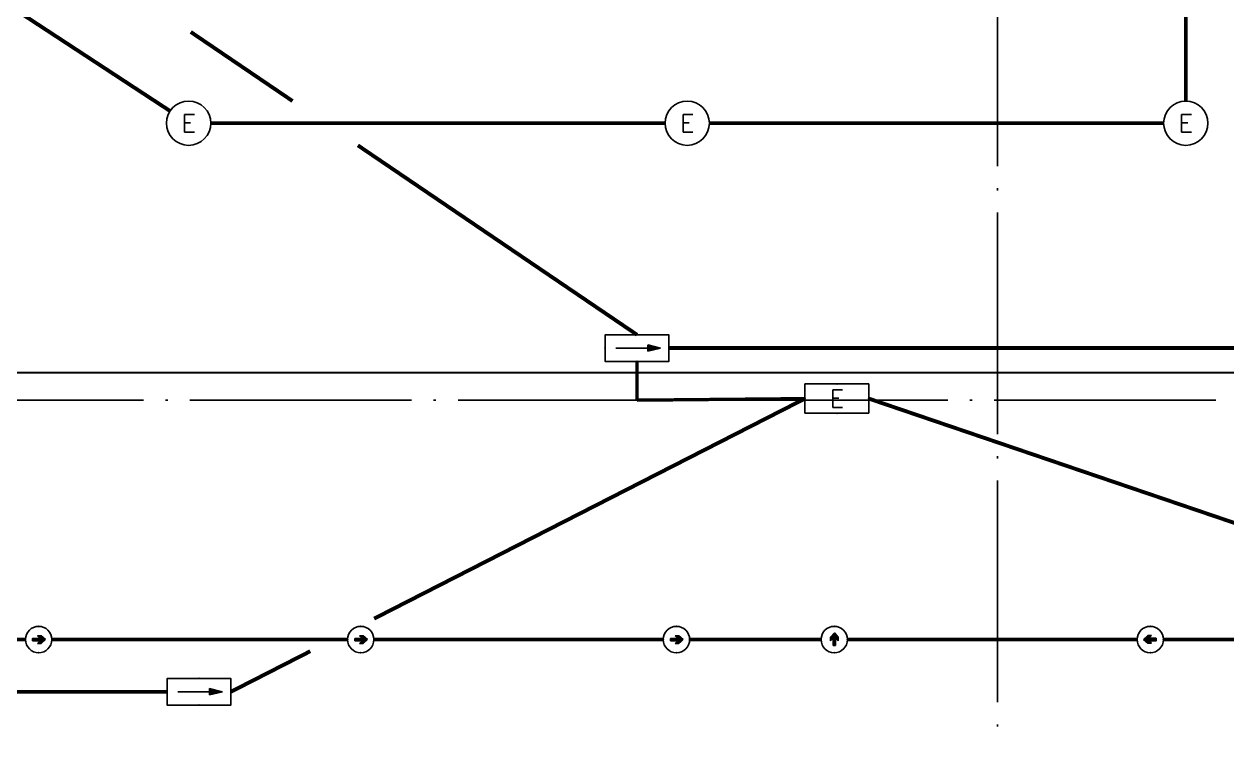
# Model space of a CAD drawing. Extents: x -288892 to 250096, y -100054 to 404668.
# Drawn here: x 95613 to 106470, y 182824 to 189295 of the extents above; entities that cross this region are included whole.
import ezdxf
from ezdxf.enums import TextEntityAlignment as Align
from ezdxf.xclip import XClip

# ---------------------------------------------------------------- set-up
doc = ezdxf.new("R2010")
doc.units = 0
doc.header["$LTSCALE"] = 1000
doc.header["$MEASUREMENT"] = 0
doc.linetypes.add('104-14# 核心筒$0$DOTE', pattern=[2.4200000000000004, 2, -0.2, 0.02, -0.2])
doc.linetypes.add('DASH', pattern=[0.35, 0.25, -0.1])
doc.layers.get('0').update_dxf_attribs({"linetype": 'CONTINUOUS'})
for name, color, linetype in [('104-14# 核心筒$0$A_AXIS-轴线', 36, '104-14# 核心筒$0$DOTE'), ('EQUIP-照明', 3, 'CONTINUOUS'), ('WIRE-应急', 2, 'DASH')]:
    doc.layers.add(name, color=color, linetype=linetype)
doc.layers.add('X-104 14#平面$0$000套内', color=226, linetype='CONTINUOUS', lineweight=30)
doc.styles.add('_TEL_DIM', font='SIMPLEX', dxfattribs={"width": 0.8, "height": 3.5, "bigfont": 'HZTXT'})

# ---------------------------------------------------------------- blocks, each defined once
blk = doc.blocks.new('104-14# 核心筒')
at = {"layer": '104-14# 核心筒$0$A_AXIS-轴线'}
for p, q in [((104400, 228733.6034567634), (104400, 169654.8760302746)), ((-9370.123865286841, 185900), (120259.9219097959, 185900))]:
    blk.add_line(p, q, dxfattribs=at)
blk = doc.blocks.new('X-104 14#平面')
at = {"layer": 'X-104 14#平面$0$000套内'}
blk.add_lwpolyline([(84300.00000000006, 196642.2726730485), (84300.00000000001, 186000.0000000001), (92649.99999999994, 185999.9999999999), (92649.99999999994, 186149.9999999999), (114074.0505148228, 186149.9999999996), (115949.9999999994, 188926.17906906), (115949.9999999994, 189199.9999999671), (117249.4164654365, 189199.9999999671), (117398.4967621832, 189183.4068920795), (119049.6353189231, 188815.9036730827), (108986.5023581151, 173923.6801267023), (82630.35354007607, 175788.9183842663), (83721.87837779746, 178625.3179203646), (59649.99999999997, 177616.5696620188), (59649.99999999997, 196592.1042858135), (62510.45946700451, 196664.2185120493), (62077.63361675479, 195630.6122243333)], close=True, dxfattribs=at)
ref = blk.add_blockref('104-14# 核心筒', (0, 0))
XClip(ref).set_block_clipping_path([(-38664.36238214614, -25499.99999999997), (139216.5485069363, 330900)])
blk = doc.blocks.new('$equip_U$00000189(HT0843)')
at = {"color": 2}
for p, q in [((-0.7199999999938882, 0.6599999999998545), (-0.7199999999938882, 0)), ((0.7200000000084401, 0.6599999999998545), (-0.7199999999938882, 0.6599999999998545)), ((0.7200000000084401, 0), (0.7200000000084401, 0.6599999999998545)), ((-0.7199999999938882, 0), (0.7200000000084401, 0))]:
    blk.add_line(p, q, dxfattribs=at)
at = {"color": 2, "const_width": 0.0125}
for points in [[(0.7200000000084401, 0.6599999999998545), (0.7200000000084401, 0.6599999999998545), (-0.7199999999938882, 0.6599999999998545)], [(-0.7199999999938882, 0.6599999999998545), (-0.7199999999938882, 0)], [(0.7200000000084401, 0), (0.7200000000084401, 0.6599999999998545)], [(-0.7199999999938882, 0), (0.7200000000084401, 0)]]:
    blk.add_lwpolyline(points, dxfattribs=at)
at = {"color": 2}
blk.add_lwpolyline([(-0.7199999999938882, 0.6599999999998545), (-0.7199999999938882, 0)], dxfattribs=at)
for p in [(7.275957614183426e-12, 0.6599999999998545), (-0.7199999999938882, 0.3299999999999272), (0.7200000000084401, 0.3299999999999272), (7.275957614183426e-12, 0)]:
    blk.add_point(p)
at = {"color": 7, "style": '_TEL_DIM'}
blk.add_attdef('$TEXT$', text='', height=0.4, dxfattribs=at).set_placement((7.275957614183426e-12, 0.3299999999999272), align=Align.MIDDLE_CENTER)
at = {"color": 7, "style": '_TEL_DIM', "flags": 1}
blk.add_attdef('A', text='', height=2.5e-05, dxfattribs=at).set_placement((7.275957614183426e-12, 0), align=Align.MIDDLE_CENTER)
blk = doc.blocks.new('$equip$00002541')
blk.add_hatch(color=256).paths.add_polyline_path([(-0.2400000000016007, 0.3719999999993888), (-0.5280000000020664, 0.2999999999992724), (-0.2400000000016007, 0.227999999999156)])
for p, q in [((-0.7199999999975262, 0.5999999999949068), (-0.7199999999975262, 0)), ((0.7199999999975262, 0.5999999999949068), (-0.7199999999975262, 0.5999999999949068)), ((0.7199999999975262, 0), (0.7199999999975262, 0.5999999999949068)), ((-0.2400000000016007, 0.3719999999993888), (-0.5280000000020664, 0.2999999999992724)), ((-0.5280000000020664, 0.2999999999992724), (-0.2400000000016007, 0.227999999999156)), ((-0.2400000000016007, 0.3719999999993888), (-0.2400000000016007, 0.227999999999156)), ((-0.7199999999975262, 0), (0.7199999999975262, 0))]:
    blk.add_line(p, q)
at = {"color": 7}
blk.add_line((-0.4800000000032014, 0.2999999999992724), (0.4800000000032014, 0.2999999999992724), dxfattribs=at)
at = {"const_width": 0.02}
blk.add_lwpolyline([(-0.7199999999975262, 0.5999999999949068), (-0.7199999999975262, 0), (0.7199999999975262, 0), (0.7199999999975262, 0.5999999999949068), (-0.7199999999975262, 0.5999999999949068), (-0.7199999999975262, 0)], dxfattribs=at)
for p in [(0, 0.5999999999949068), (-0.7199999999975262, 0.2999999999956344), (0.7199999999975262, 0.2999999999956344), (0, 0)]:
    blk.add_point(p)
at = {"color": 7, "style": '_TEL_DIM', "flags": 1}
blk.add_attdef('A', text='', height=2e-05, dxfattribs=at).set_placement((0, 0), align=Align.MIDDLE_CENTER)
blk = doc.blocks.new('$equip$00001838')
blk.add_circle((0, 0), 0.5)
at = {"color": 7, "style": '_TEL_DIM'}
blk.add_attdef('$TEXT$', text='', height=0.4, dxfattribs=at).set_placement((0, 0), align=Align.MIDDLE_CENTER)
at = {"color": 7, "style": '_TEL_DIM', "flags": 1}
blk.add_attdef('A', text='', height=2e-05, dxfattribs=at).set_placement((0, 0), align=Align.MIDDLE_CENTER)
blk = doc.blocks.new('$equip$00002540')
blk.add_hatch(color=256).paths.add_polyline_path([(0.2400000000016007, 0.3720000000030268), (0.2400000000016007, 0.2280000000064319), (0.5280000000020664, 0.3000000000029104)])
for p, q in [((-0.7199999999975262, 0.6000000000058208), (-0.7199999999975262, 0)), ((0.7199999999975262, 0.6000000000058208), (-0.7199999999975262, 0.6000000000058208)), ((0.7199999999975262, 0), (0.7199999999975262, 0.6000000000058208)), ((0.2400000000016007, 0.3720000000030268), (0.2400000000016007, 0.2280000000064319)), ((0.5280000000020664, 0.3000000000029104), (0.2400000000016007, 0.3720000000030268)), ((0.2400000000016007, 0.2280000000064319), (0.5280000000020664, 0.3000000000029104)), ((-0.7199999999975262, 0), (0.7199999999975262, 0))]:
    blk.add_line(p, q)
at = {"color": 7}
blk.add_line((-0.4800000000032014, 0.3000000000029104), (0.4800000000032014, 0.3000000000029104), dxfattribs=at)
at = {"const_width": 0.02}
blk.add_lwpolyline([(-0.7199999999975262, 0.6000000000058208), (-0.7199999999975262, 0), (0.7199999999975262, 0), (0.7199999999975262, 0.6000000000058208), (-0.7199999999975262, 0.6000000000058208), (-0.7199999999975262, 0)], dxfattribs=at)
for p in [(0, 0.6000000000058208), (-0.7199999999975262, 0.3000000000029104), (0.7199999999975262, 0.3000000000029104), (0, 0)]:
    blk.add_point(p)
at = {"color": 7, "style": '_TEL_DIM', "flags": 1}
blk.add_attdef('A', text='', height=2e-05, dxfattribs=at).set_placement((0, 0), align=Align.MIDDLE_CENTER)
blk = doc.blocks.new('$equip_U$00000283(晏大钊)')
at = {"color": 3, "linetype": 'ByBlock', "ltscale": 5}
for p, q in [((-0.2723380496354366, 0.05358963180333376), (-0.2723380496354366, -0.06141036819644796)), ((0.07266195036572753, 0.05358963180333376), (-0.2723380496354366, 0.05358963180333376)), ((0.07266195036572753, 0.05358963180333376), (-0.05505848884422448, 0.1685896318031155)), ((-0.05505848884422448, 0.1685896318031155), (0.1110812915576389, 0.1685896318031155)), ((0.0676619503647089, 0.05358963180333376), (0.07266195036572753, 0.05358963180333376)), ((0.1110812915576389, 0.1685896318031155), (0.302661950365291, -0.003910368195647607)), ((-0.2723380496354366, -0.06141036819644796), (0.07266195036572753, -0.06141036819644796)), ((-0.05505848884422448, -0.1764103681962297), (0.07266195036572753, -0.06141036819644796)), ((0.1110812915576389, -0.1764103681962297), (-0.05505848884422448, -0.1764103681962297)), ((0.0676619503647089, -0.06141036819644796), (0.07266195036572753, -0.06141036819644796)), ((0.302661950365291, -0.003910368195647607), (0.1110812915576389, -0.1764103681962297))]:
    blk.add_line(p, q, dxfattribs=at)
at = {"color": 3}
for p, q in [((-0.2712985488033155, 0.05358963180333376), (-0.2723380496354366, 0.05255013097303163)), ((-0.2600732286518905, 0.05358963180333376), (-0.2723380496354366, 0.04132481082160666)), ((-0.2488479085004656, 0.05358963180333376), (-0.2723380496354366, 0.03009949067018169)), ((-0.2376225883490406, 0.05358963180333376), (-0.2723380496354366, 0.01887417051875673)), ((-0.2263972681976156, 0.05358963180333376), (-0.2723380496354366, 0.007648850367331761)), ((-0.2151719480461907, 0.05358963180333376), (-0.2723380496354366, -0.003576469784093206)), ((-0.2039466278947657, 0.05358963180333376), (-0.2723380496354366, -0.01480178993551817)), ((-0.1927213077433407, 0.05358963180333376), (-0.2723380496354366, -0.02602711008694314)), ((-0.1814959875919158, 0.05358963180333376), (-0.2723380496354366, -0.03725243023836811)), ((-0.1702706674404908, 0.05358963180333376), (-0.2723380496354366, -0.04847775038979307)), ((-0.1590453472890658, 0.05358963180333376), (-0.2723380496354366, -0.05970307054121804)), ((-0.2712985488033155, 0.05358963180333376), (-0.2723380496354366, 0.05255013097303163)), ((-0.2600732286518905, 0.05358963180333376), (-0.2723380496354366, 0.04132481082160666)), ((-0.2488479085004656, 0.05358963180333376), (-0.2723380496354366, 0.03009949067018169)), ((-0.2376225883490406, 0.05358963180333376), (-0.2723380496354366, 0.01887417051875673)), ((-0.2263972681976156, 0.05358963180333376), (-0.2723380496354366, 0.007648850367331761)), ((-0.2151719480461907, 0.05358963180333376), (-0.2723380496354366, -0.003576469784093206)), ((-0.2039466278947657, 0.05358963180333376), (-0.2723380496354366, -0.01480178993551817)), ((-0.1927213077433407, 0.05358963180333376), (-0.2723380496354366, -0.02602711008694314)), ((-0.1814959875919158, 0.05358963180333376), (-0.2723380496354366, -0.03725243023836811)), ((-0.1702706674404908, 0.05358963180333376), (-0.2723380496354366, -0.04847775038979307)), ((-0.1590453472890658, 0.05358963180333376), (-0.2723380496354366, -0.05970307054121804)), ((-0.07241776010050671, 0.05358963180333376), (-0.2719840393219783, 0.05358963180333376)), ((-0.1478200271376409, 0.05358963180333376), (-0.2628200271392416, -0.06141036819644796)), ((-0.1478200271376409, 0.05358963180333376), (-0.2628200271392416, -0.06141036819644796)), ((-0.1365947069862159, 0.05358963180333376), (-0.2515947069878166, -0.06141036819644796)), ((-0.1365947069862159, 0.05358963180333376), (-0.2515947069878166, -0.06141036819644796)), ((-0.1253693868347909, 0.05358963180333376), (-0.2403693868363916, -0.06141036819644796)), ((-0.1253693868347909, 0.05358963180333376), (-0.2403693868363916, -0.06141036819644796)), ((-0.114144066683366, 0.05358963180333376), (-0.2291440666849667, -0.06141036819644796)), ((-0.114144066683366, 0.05358963180333376), (-0.2291440666849667, -0.06141036819644796)), ((-0.102918746531941, 0.05358963180333376), (-0.2179187465335417, -0.06141036819644796)), ((-0.102918746531941, 0.05358963180333376), (-0.2179187465335417, -0.06141036819644796)), ((-0.09169342638051603, 0.05358963180333376), (-0.2066934263821167, -0.06141036819644796)), ((-0.09169342638051603, 0.05358963180333376), (-0.2066934263821167, -0.06141036819644796)), ((-0.08046810622909106, 0.05358963180333376), (-0.1954681062306918, -0.06141036819644796)), ((-0.08046810622909106, 0.05358963180333376), (-0.1954681062306918, -0.06141036819644796)), ((-0.0692427860776661, 0.05358963180333376), (-0.1842427860792668, -0.06141036819644796)), ((-0.0692427860776661, 0.05358963180333376), (-0.1842427860792668, -0.06141036819644796)), ((-0.05801746592624113, 0.05358963180333376), (-0.1730174659278418, -0.06141036819644796)), ((-0.05801746592624113, 0.05358963180333376), (-0.1730174659278418, -0.06141036819644796)), ((-0.04679214577481616, 0.05358963180333376), (-0.1617921457764169, -0.06141036819644796)), ((-0.04679214577481616, 0.05358963180333376), (-0.1617921457764169, -0.06141036819644796)), ((-0.03556682562702917, 0.05358963180333376), (-0.1505668256249919, -0.06141036819644796)), ((-0.03556682562702917, 0.05358963180333376), (-0.1505668256249919, -0.06141036819644796)), ((-0.02434150547560421, 0.05358963180333376), (-0.1393415054735669, -0.06141036819644796)), ((-0.02434150547560421, 0.05358963180333376), (-0.1393415054735669, -0.06141036819644796)), ((-0.01311618532417924, 0.05358963180333376), (-0.128116185322142, -0.06141036819644796)), ((-0.01311618532417924, 0.05358963180333376), (-0.128116185322142, -0.06141036819644796)), ((-0.001890865172754275, 0.05358963180333376), (-0.116890865170717, -0.06141036819644796)), ((-0.001890865172754275, 0.05358963180333376), (-0.116890865170717, -0.06141036819644796)), ((0.009334454978670692, 0.05358963180333376), (-0.105665545019292, -0.06141036819644796)), ((0.009334454978670692, 0.05358963180333376), (-0.105665545019292, -0.06141036819644796)), ((0.02055977513009566, 0.05358963180333376), (-0.09444022486786707, -0.06141036819644796)), ((0.02055977513009566, 0.05358963180333376), (-0.09444022486786707, -0.06141036819644796)), ((0.03178509528152063, 0.05358963180333376), (-0.0832149047164421, -0.06141036819644796)), ((0.03178509528152063, 0.05358963180333376), (-0.0832149047164421, -0.06141036819644796)), ((0.04301041543294559, 0.05358963180333376), (-0.07198958456501714, -0.06141036819644796)), ((0.04301041543294559, 0.05358963180333376), (-0.07198958456501714, -0.06141036819644796)), ((0.05423573558437056, 0.05358963180333376), (-0.06076426441359217, -0.06141036819644796)), ((0.05423573558437056, 0.05358963180333376), (-0.06076426441359217, -0.06141036819644796)), ((0.06546105573579553, 0.05358963180333376), (-0.04953894426216721, -0.06141036819644796)), ((0.06546105573579553, 0.05358963180333376), (-0.04953894426216721, -0.06141036819644796)), ((-0.0440453472911031, 0.1685896318031155), (-0.04926333092225832, 0.1633716481719603)), ((-0.0440453472911031, 0.1685896318031155), (-0.04926333092225832, 0.1633716481719603)), ((-0.03282002713967813, 0.1685896318031155), (-0.04335652379450039, 0.1580531351464742)), ((-0.03282002713967813, 0.1685896318031155), (-0.04335652379450039, 0.1580531351464742)), ((0.2125640717167698, 0.07721412612045242), (-0.04106042259809328, -0.1764103681962297)), ((0.1651322414836613, 0.02978229588552495), (-0.04106042259809328, -0.1764103681962297)), ((0.1534960004573804, 0.1303992563734937), (-0.03831362411074224, -0.06141036819644796)), ((0.1534960004573804, 0.1303992563734937), (-0.03831362411074224, -0.06141036819644796)), ((-0.02159470698825317, 0.1685896318031155), (-0.03744971667038044, 0.1527346221209882)), ((-0.02159470698825317, 0.1685896318031155), (-0.03744971667038044, 0.1527346221209882)), ((-0.0103693868368282, 0.1685896318031155), (-0.03154290954262251, 0.1474161090973212)), ((-0.0103693868368282, 0.1685896318031155), (-0.03154290954262251, 0.1474161090973212)), ((0.2184708788445278, 0.07189561309496639), (-0.02983510244666832, -0.1764103681962297)), ((0.1653175850624393, 0.01874231931105896), (-0.02983510244666832, -0.1764103681962297)), ((0.1594028075851384, 0.1250807433480077), (-0.02708830395931727, -0.06141036819644796)), ((0.1594028075851384, 0.1250807433480077), (-0.02708830395931727, -0.06141036819644796)), ((0.0008559333145967685, 0.1685896318031155), (-0.02563610241486458, 0.1420975960718351)), ((0.0008559333145967685, 0.1685896318031155), (-0.02563610241486458, 0.1420975960718351)), ((0.01208125346602174, 0.1685896318031155), (-0.01972929529074463, 0.1367790830463491)), ((0.01208125346602174, 0.1685896318031155), (-0.01972929529074463, 0.1367790830463491)), ((0.2243776859722857, 0.06657710006948037), (-0.01860978229524335, -0.1764103681962297)), ((0.1655029286375793, 0.007702342738411971), (-0.01860978229524335, -0.1764103681962297)), ((0.1653096147092583, 0.1197622303225216), (-0.01586298380789231, -0.06141036819644796)), ((0.1653096147092583, 0.1197622303225216), (-0.01586298380789231, -0.06141036819644796)), ((0.0233065736174467, 0.1685896318031155), (-0.0138224881629867, 0.1314605700208631)), ((0.0233065736174467, 0.1685896318031155), (-0.0138224881629867, 0.1314605700208631)), ((0.03453189376887167, 0.1685896318031155), (-0.007915681038866751, 0.1261420569953771)), ((0.03453189376887167, 0.1685896318031155), (-0.007915681038866751, 0.1261420569953771)), ((0.2302844930964056, 0.06125858704399434), (-0.007384462143818382, -0.1764103681962297)), ((0.1712164218370162, 0.1144437172970356), (-0.004637663656467339, -0.06141036819644796)), ((0.1712164218370162, 0.1144437172970356), (-0.004637663656467339, -0.06141036819644796)), ((0.04575721392029664, 0.1685896318031155), (-0.002008873911108822, 0.12082354397171)), ((0.04575721392029664, 0.1685896318031155), (-0.002008873911108822, 0.12082354397171)), ((0.2361913002241636, 0.0559400740203273), (0.003840858007606585, -0.1764103681962297)), ((0.0569825340717216, 0.1685896318031155), (0.003897933213011129, 0.115505030946224)), ((0.0569825340717216, 0.1685896318031155), (0.003897933213011129, 0.115505030946224)), ((0.1771232289611362, 0.1091252042715496), (0.006587656494957628, -0.06141036819644796)), ((0.1771232289611362, 0.1091252042715496), (0.006587656494957628, -0.06141036819644796)), ((0.06820785422314657, 0.1685896318031155), (0.009804740340769058, 0.110186517920738)), ((0.06820785422314657, 0.1685896318031155), (0.009804740340769058, 0.110186517920738)), ((0.2420981073482835, 0.05062156099484127), (0.01506617815903155, -0.1764103681962297)), ((0.07943317437457154, 0.1685896318031155), (0.01571154746852699, 0.1048680048952519)), ((0.07943317437457154, 0.1685896318031155), (0.01571154746852699, 0.1048680048952519)), ((0.1830300360888941, 0.1038066912460636), (0.01781297664638259, -0.06141036819644796)), ((0.1830300360888941, 0.1038066912460636), (0.01781297664638259, -0.06141036819644796)), ((0.0906584945259965, 0.1685896318031155), (0.02161835459264694, 0.09954949186976592)), ((0.0906584945259965, 0.1685896318031155), (0.02161835459264694, 0.09954949186976592)), ((0.2480049144760414, 0.04530304796935525), (0.02629149831045652, -0.1764103681962297)), ((0.1018838146774215, 0.1685896318031155), (0.02752516172040487, 0.09423097884609888)), ((0.1018838146774215, 0.1685896318031155), (0.02752516172040487, 0.09423097884609888)), ((0.1889368432130141, 0.09848817822239653), (0.02903829679780756, -0.06141036819644796)), ((0.1889368432130141, 0.09848817822239653), (0.02903829679780756, -0.06141036819644796)), ((0.1121483505739889, 0.1676288475500769), (0.03343196884452482, 0.08891246582061285)), ((0.1121483505739889, 0.1676288475500769), (0.03343196884452482, 0.08891246582061285)), ((0.2539117216001614, 0.03998453494386922), (0.03751681846188148, -0.1764103681962297)), ((0.1180551577017468, 0.1623103345245909), (0.03933877597228275, 0.08359395279512682)), ((0.1180551577017468, 0.1623103345245909), (0.03933877597228275, 0.08359395279512682)), ((0.194843650340772, 0.0931696651969105), (0.04026361694923253, -0.06141036819644796)), ((0.194843650340772, 0.0931696651969105), (0.04026361694923253, -0.06141036819644796)), ((0.1239619648258667, 0.1569918214991048), (0.0452455830964027, 0.0782754397696408)), ((0.1239619648258667, 0.1569918214991048), (0.0452455830964027, 0.0782754397696408)), ((0.2598185287279193, 0.03466602191838319), (0.04874213861330645, -0.1764103681962297)), ((0.1298687719536247, 0.1516733084736188), (0.05115239022416063, 0.07295692674415477)), ((0.1298687719536247, 0.1516733084736188), (0.05115239022416063, 0.07295692674415477)), ((0.200750457464892, 0.08785115217142447), (0.05148893709701952, -0.06141036819644796)), ((0.200750457464892, 0.08785115217142447), (0.05148893709701952, -0.06141036819644796)), ((0.1357755790777446, 0.1463547954481328), (0.05705919735191856, 0.06763841372048773)), ((0.1357755790777446, 0.1463547954481328), (0.05705919735191856, 0.06763841372048773)), ((0.2657253358520393, 0.02934750889289717), (0.05996745876473142, -0.1764103681962297)), ((0.2066572645926499, 0.08253263914593845), (0.06271425724844448, -0.06141036819644796)), ((0.1649468979048834, 0.04082227245999093), (0.06271425724844448, -0.06141036819644796)), ((0.1416823862055026, 0.1410362824244658), (0.0629660044760385, 0.06231990069500171)), ((0.1416823862055026, 0.1410362824244658), (0.0629660044760385, 0.06231990069500171)), ((0.1475891933332605, 0.1357177693989797), (0.06887281160379644, 0.05700138766951568)), ((0.1475891933332605, 0.1357177693989797), (0.06887281160379644, 0.05700138766951568)), ((0.2716321429797972, 0.02402899586741114), (0.07119277891615639, -0.1764103681962297)), ((0.2775389501039172, 0.0187104828437441), (0.08241809906758135, -0.1764103681962297)), ((0.2834457572316751, 0.01339196981825808), (0.09364341921900632, -0.1764103681962297)), ((0.2834457572316751, 0.01339196981825808), (0.09364341921900632, -0.1764103681962297)), ((0.289352564359433, 0.008073456792772049), (0.1048687393704313, -0.1764103681962297)), ((0.289352564359433, 0.008073456792772049), (0.1048687393704313, -0.1764103681962297)), ((0.295259371483553, 0.002754943767286022), (0.1614123308681883, -0.1310920968480787)), ((0.295259371483553, 0.002754943767286022), (0.1614123308681883, -0.1310920968480787)), ((0.2066572645926499, 0.08253263914593845), (0.166351767587912, 0.04222714213938161)), ((0.2125640717167698, 0.07721412612045242), (0.1777687608228007, 0.04241881522466429)), ((0.2184708788445278, 0.07189561309496639), (0.1891857540613273, 0.04261048831176595)), ((0.2243776859722857, 0.06657710006948037), (0.200602747296216, 0.04280216139704862)), ((0.2302844930964056, 0.06125858704399434), (0.2115788291339413, 0.04255292308153003)), ((0.2361913002241636, 0.0559400740203273), (0.2117641727127193, 0.03151294650888303)), ((0.2420981073482835, 0.05062156099484127), (0.2119495162878593, 0.02047296993441705)), ((0.2480049144760414, 0.04530304796935525), (0.2121348598666373, 0.00943299335995107)), ((0.2539117216001614, 0.03998453494386922), (0.2123202034454152, -0.001606983212695923)), ((0.2598185287279193, 0.03466602191838319), (0.2125055470205552, -0.0126469597871619)), ((0.2657253358520393, 0.02934750889289717), (0.2126908905993332, -0.02368693636162789)), ((0.2716321429797972, 0.02402899586741114), (0.2128762341781112, -0.03472691293427488)), ((0.2775389501039172, 0.0187104828437441), (0.2130615777532512, -0.04576688950874086)), ((-0.0272185421854374, -0.1513431676339678), (-0.05228574274951825, -0.1764103681962297)), ((-0.0272185421854374, -0.1513431676339678), (-0.05228574274951825, -0.1764103681962297)), ((0.1656882722163573, -0.00333763383605401), (-0.007384462143818382, -0.1764103681962297)), ((0.1658736157951353, -0.01437761041051999), (0.003840858007606585, -0.1764103681962297)), ((0.1660589593702753, -0.02541758698316698), (0.01506617815903155, -0.1764103681962297)), ((0.1662443029490532, -0.03645756355763297), (0.02629149831045652, -0.1764103681962297)), ((0.1664296465241932, -0.04749754013209895), (0.03751681846188148, -0.1764103681962297)), ((0.1705990731425118, -0.05455343366520538), (0.04874213861330645, -0.1764103681962297)), ((0.1820160663810384, -0.0543617605799227), (0.05996745876473142, -0.1764103681962297)), ((0.193433059615927, -0.05417008749464003), (0.07119277891615639, -0.1764103681962297)), ((0.2048500528544537, -0.05397841440935736), (0.08241809906758135, -0.1764103681962297)), ((0.3011661786113109, -0.002563569258200005), (0.2741209250380052, -0.02960882282968669)), ((0.3011661786113109, -0.002563569258200005), (0.2741209250380052, -0.02960882282968669))]:
    blk.add_line(p, q, dxfattribs=at)
blk.add_circle((0, 0), 0.595, dxfattribs=at)
for p in [(0, 0.5949999999993452), (-0.5949999999975262, 0), (0.5950000000011642, 0), (0, -0.5949999999993452)]:
    blk.add_point(p)
at = {"color": 7, "style": '_TEL_DIM', "flags": 1}
for tag in ['REMARK', 'A']:
    blk.add_attdef(tag, text='', height=2.5e-05, dxfattribs=at).set_placement((0, 0), align=Align.MIDDLE_CENTER)
blk = doc.blocks.new('$equip_U$00000284(晏大钊)')
for p in [(0, 0.2975000000005821), (-0.2975000000005821, 3.637978807091713e-12), (0.2975000000005821, 3.637978807091713e-12), (0, -0.2974999999969441)]:
    blk.add_point(p)
at = {"xscale": 0.5, "yscale": 0.5, "zscale": 0.5}
blk.add_blockref('$equip_U$00000283(晏大钊)', (0, 3.637978807091713e-12), dxfattribs=at)
at = {"color": 7, "style": '_TEL_DIM', "flags": 1}
for tag in ['REMARK', 'A']:
    blk.add_attdef(tag, text='', height=1.25e-05, dxfattribs=at).set_placement((0, 3.637978807091713e-12), align=Align.MIDDLE_CENTER)
blk = doc.blocks.new('$equip_U$00000302(HT0843)')
for p in [(3.637978807091713e-12, 0.2975000000005821), (-0.2974999999969441, 0), (0.2975000000042201, 0), (3.637978807091713e-12, -0.2975000000005821)]:
    blk.add_point(p)
at = {"rotation": 180}
blk.add_blockref('$equip_U$00000284(晏大钊)', (3.637978807091713e-12, 3.637978807091713e-12), dxfattribs=at)
at = {"color": 7, "style": '_TEL_DIM', "flags": 1}
for tag in ['REMARK', 'A']:
    blk.add_attdef(tag, text='', height=1.25e-05, dxfattribs=at).set_placement((3.637978807091713e-12, 0), align=Align.MIDDLE_CENTER)

msp = doc.modelspace()

# ---------------------------------------------------------------- linework, layer by layer
at = {"layer": 'WIRE-应急', "linetype": 'DASH'}
for points, const_width in [([(106098.5836281981, 188600.0001792411), (106098.5836281981, 193595.38809977)], 35), ([(93214.83358845544, 190944.4370890942), (96931.28966054175, 188509.6020028908)], 35), ([(98036.43080954807, 188599.9994919103), (97117.5257762521, 189223.5487450384)], 35), ([(97298.58362819819, 188399.9994274053), (101398.5836281982, 188399.9997858386)], 35), ([(101798.5836281982, 188399.9998033232), (105898.5836281981, 188400.0001617566)], 35), ([(101145.8710721089, 186490.0000000021), (98625.89822390332, 188199.9995434432)], 35), ([(101433.8710721079, 186370.000000001), (108467.6961556016, 186370.000000001)], 35), ([(101145.8710721089, 186249.9999999998), (101145.8710721089, 185900)], 30), ([(98772.78127965005, 183928.2370518486), (102661.465517619, 185914.2144633716)], 35), ([(102661.465517619, 185914.2144633716), (101145.8710721089, 185900)], 30), ([(102661.465517619, 185914.2144633716), (102633.6325929626, 185900)], 30), ([(103237.46551762, 185914.2144633716), (109301.2079048294, 183851.8912928683)], 35), ([(92956.85235042466, 183739.3550298877), (95625.83531532918, 183739.3550298877)], 35), ([(95863.83531532965, 183739.3550298877), (98532.81828023418, 183739.3550298877)], 35), ([(98770.81828023441, 183739.3550298877), (101382.2022159831, 183739.3550298877)], 35), ([(101620.2022159836, 183739.3550298877), (102806.7555009041, 183739.3912928677)], 35), ([(103044.7555009045, 183739.3912928677), (105659.1867495322, 183739.3912928691)], 35), ([(105897.1867495326, 183739.3912928691), (108631.3622731397, 183739.3912928691)], 35), ([(97479.8715231297, 183267.9392712995), (98196.11516309634, 183633.7297554515)], 35), ([(88479.8715231297, 183267.9392712995), (96903.87152313167, 183267.9392712995)], 35)]:
    msp.add_lwpolyline(points, dxfattribs=dict(at, const_width=const_width))

# ---------------------------------------------------------------- block references
msp.add_blockref('X-104 14#平面', (0, 0))
at = {"layer": 'EQUIP-照明', "xscale": 400, "yscale": 400, "zscale": 400}
for p in [(97098.58362819819, 188399.9994099207), (101598.5836281982, 188399.9998033232), (106098.5836281981, 188400.0001792411)]:
    msp.add_blockref('$equip$00001838', p, dxfattribs=at).add_auto_attribs({'$TEXT$': 'E'})
for name, p in [('$equip$00002540', (101145.8710721089, 186249.9999999998)), ('$equip_U$00000302(HT0843)', (105778.186749531, 183739.3912928691))]:
    msp.add_blockref(name, p, dxfattribs=at)
at = {"layer": 'EQUIP-照明'}
ref = msp.add_blockref('$equip_U$00000189(HT0843)', (102949.4655176224, 186046.2144633716), dxfattribs=dict(at, xscale=400, yscale=400, zscale=400, rotation=180))
ref.add_attrib('$TEXT$', 'E', dxfattribs={"layer": '0', "color": 7, "height": 160, "style": '_TEL_DIM'}).set_placement((102949.4655176195, 185914.2144633716), align=Align.MIDDLE_CENTER)
at = {"layer": 'EQUIP-照明', "xscale": 400, "yscale": 400, "zscale": 400}
for name, p, rotation in [('$equip_U$00000302(HT0843)', (95744.83531533087, 183739.3550298877), 180), ('$equip_U$00000302(HT0843)', (98651.81828023586, 183739.3550298877), 180), ('$equip_U$00000302(HT0843)', (101501.2022159848, 183739.3550298877), 180), ('$equip_U$00000302(HT0843)', (102925.7555009043, 183739.3912928691), 270), ('$equip$00002541', (97191.87152313069, 183387.9392712978), 180)]:
    msp.add_blockref(name, p, dxfattribs=dict(at, rotation=rotation))

doc.saveas('drawing.dxf')
